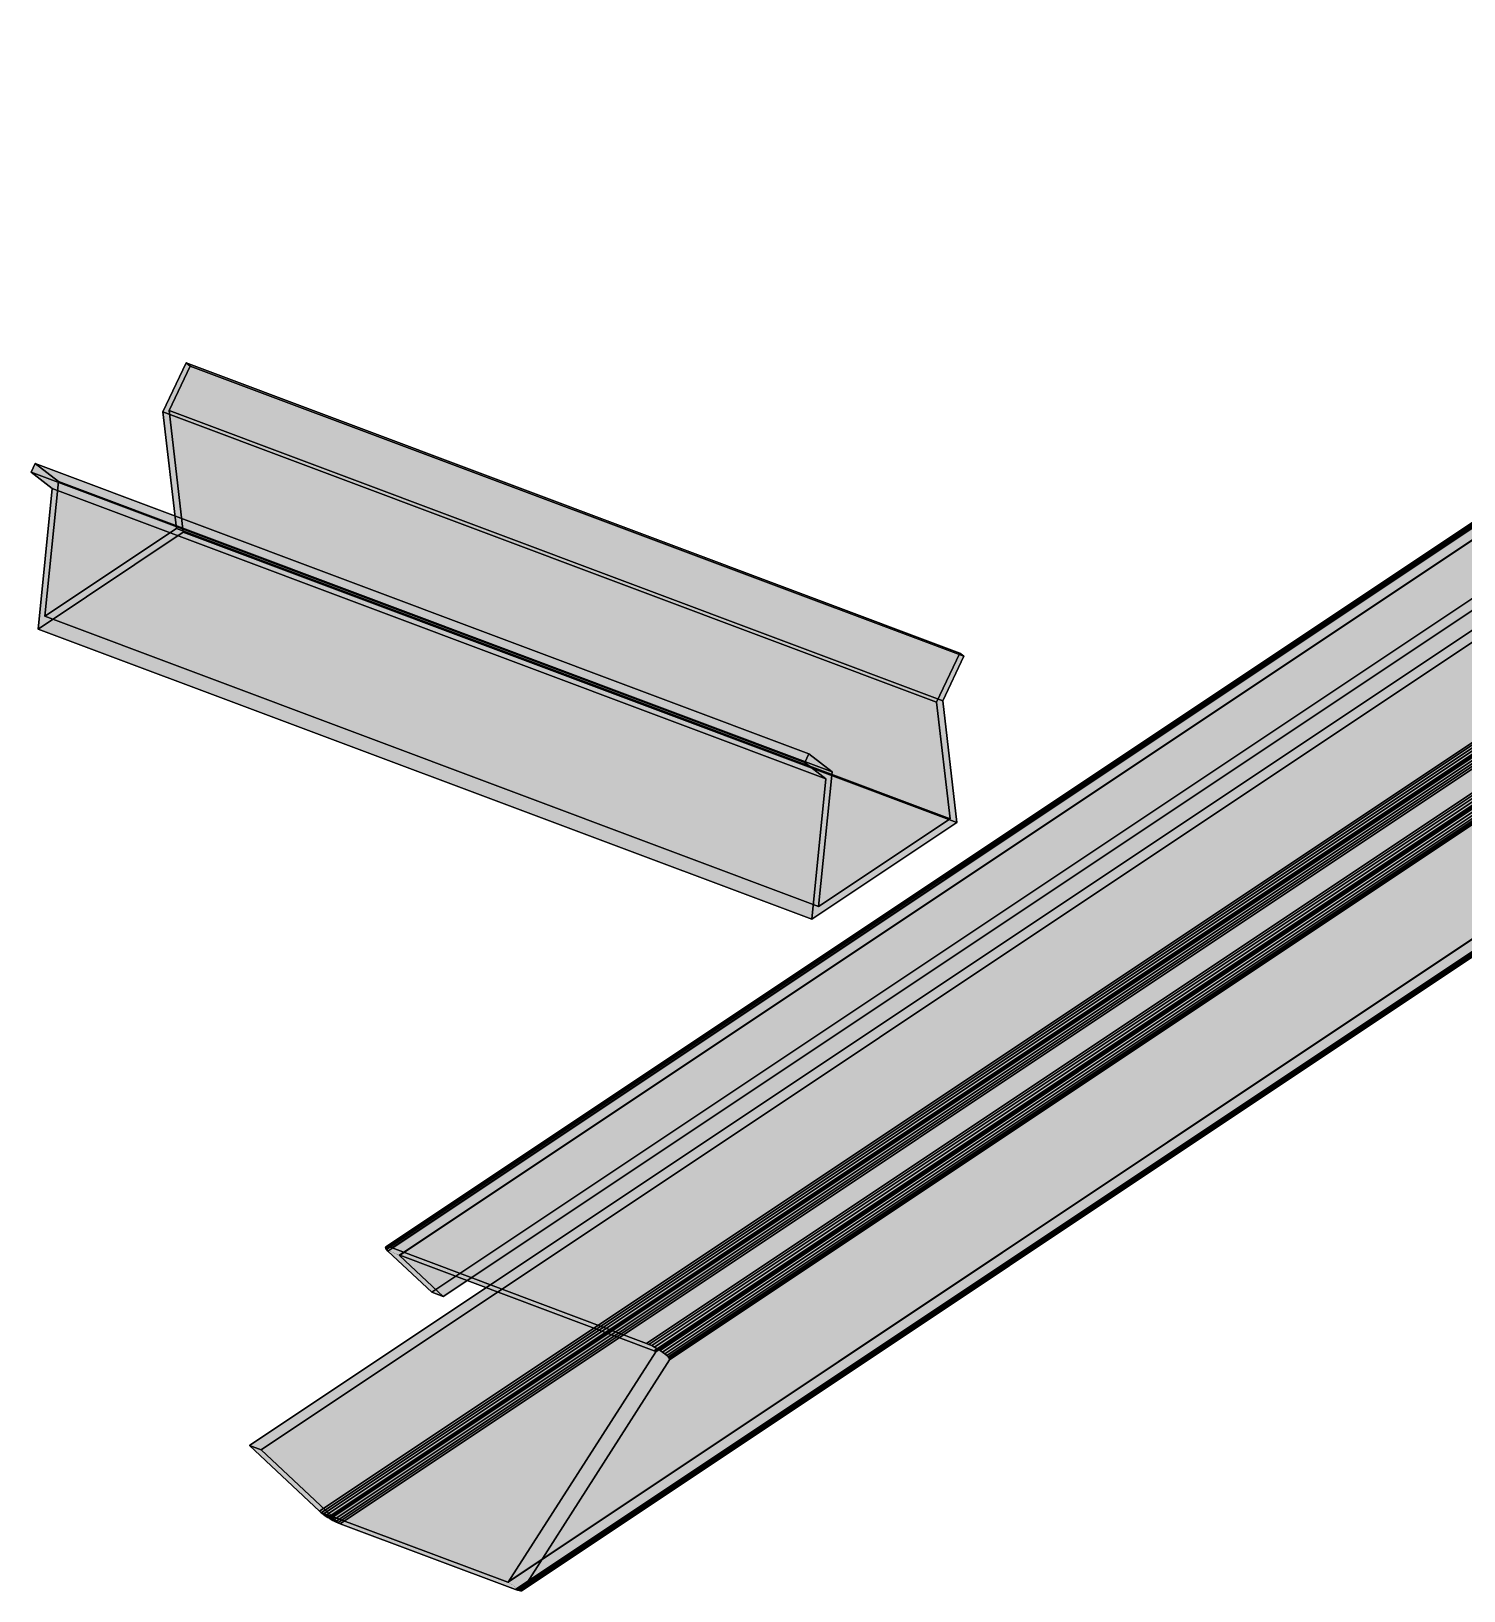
# Model space of a CAD drawing. Header units: millimetres. Extents: x 50 to 612415, y 2 to 4150.
# Drawn here: x 507607.1 to 507805.1, y 1964.6 to 2180.1 of the extents above; entities that cross this region are included whole.
import ezdxf

# ---------------------------------------------------------------- set-up
doc = ezdxf.new("R2010")
doc.units = ezdxf.units.MM
doc.layers.add('HATCH', color=8, linetype='Continuous', lineweight=9)
doc.layers.add('OUTLINE', color=7, linetype='Continuous', lineweight=25)

msp = doc.modelspace()

# ---------------------------------------------------------------- hatches: boundary and pattern name
at = {"layer": 'HATCH', "true_color": 0x5a737e}
for points in [[(507656.087, 2012.148), (507656.049, 2012.063), (508584.052, 2630.732), (508584.439, 2631.049)], [(507693.402, 1997.666), (507673.004, 1965.821), (508460.338, 2490.711), (508620.032, 2615.419)], [(507674.922, 1964.7), (507695.321, 1996.545), (508620.533, 2613.353), (508460.84, 2488.645)], [(507629.072, 2133.845), (507628.505, 2134.285), (507735.427, 2094.189), (507735.995, 2093.749)], [(507610.862, 2117.894), (507607.655, 2120.385), (507714.577, 2080.289), (507717.785, 2077.798)], [(507607.088, 2119.189), (507610.007, 2116.921), (507716.93, 2076.825), (507714.01, 2079.093)]]:
    msp.add_hatch(color=147, dxfattribs=at).paths.add_polyline_path(points)
at = {"layer": 'HATCH', "true_color": 0x5c7580}
msp.add_hatch(color=147, dxfattribs=at).paths.add_polyline_path([(507656.203, 2012.185), (507656.087, 2012.148), (508584.439, 2631.049), (508584.841, 2631.277)])
at = {"layer": 'HATCH', "true_color": 0x5e7883}
for points in [[(507656.392, 2012.175), (507656.203, 2012.185), (508584.841, 2631.277), (508585.243, 2631.409)], [(507657.995, 2011.006), (507658.006, 2011.005), (508584.865, 2628.911), (508584.843, 2628.905)], [(507647.421, 1975.218), (507647.729, 1975), (508434.007, 2499.185), (508434.063, 2499.646)], [(507648.579, 1974.987), (507648.559, 1975.001), (508435.939, 2499.921), (508435.935, 2499.892)]]:
    msp.add_hatch(color=155, dxfattribs=at).paths.add_polyline_path(points)
at = {"layer": 'HATCH', "true_color": 0x5f7a85}
for points in [[(507656.648, 2012.116), (507656.392, 2012.175), (508585.243, 2631.409), (508585.63, 2631.437)], [(507658.006, 2011.005), (507658.021, 2011.001), (508584.887, 2628.911), (508584.865, 2628.911)], [(507648.6, 1974.974), (507648.579, 1974.987), (508435.935, 2499.892), (508435.936, 2499.864)], [(507647.729, 1975), (507648.065, 1974.781), (508434.013, 2498.747), (508434.007, 2499.185)]]:
    msp.add_hatch(color=155, dxfattribs=at).paths.add_polyline_path(points)
at = {"layer": 'HATCH', "true_color": 0x607b86}
for points in [[(507656.959, 2012.012), (507656.648, 2012.116), (508585.63, 2631.437), (508585.986, 2631.362)], [(507658.021, 2011.001), (507658.039, 2010.995), (508584.906, 2628.907), (508584.887, 2628.911)], [(507648.622, 1974.96), (507648.6, 1974.974), (508435.936, 2499.864), (508435.94, 2499.839)], [(507648.065, 1974.781), (507648.418, 1974.568), (508434.082, 2498.345), (508434.013, 2498.747)], [(507672.965, 1965.823), (507672.948, 1965.828), (508460.233, 2490.685), (508460.252, 2490.68)], [(507674.027, 1964.812), (507674.301, 1964.718), (508459.461, 2488.158), (508459.153, 2488.229)]]:
    msp.add_hatch(color=155, dxfattribs=at).paths.add_polyline_path(points)
at = {"layer": 'HATCH', "true_color": 0x617c87}
for points in [[(507692.123, 1998.825), (507656.959, 2012.012), (508585.986, 2631.362), (508621.15, 2618.176)], [(507658.039, 2010.995), (507693.203, 1997.808), (508620.07, 2615.72), (508584.906, 2628.907)], [(507692.468, 1998.684), (507692.123, 1998.825), (508621.15, 2618.176), (508621.453, 2618.007)], [(507693.623, 1998.082), (507693.232, 1998.306), (508621.892, 2617.413), (508622.012, 2617.008)], [(507662.444, 2005.875), (507664.048, 2005.274), (508578.684, 2615.031), (508577.08, 2615.633)], [(507693.203, 1997.808), (507693.224, 1997.8), (508620.089, 2615.71), (508620.07, 2615.72)], [(507693.272, 1997.776), (507693.296, 1997.762), (508620.124, 2615.647), (508620.117, 2615.673)], [(507638.887, 1984.109), (507637.283, 1984.711), (508443.994, 2522.518), (508445.598, 2521.917)], [(507648.644, 1974.948), (507648.622, 1974.96), (508435.94, 2499.839), (508435.948, 2499.817)], [(507648.707, 1974.919), (507648.688, 1974.927), (508435.975, 2499.785), (508435.992, 2499.775)], [(507672.948, 1965.828), (507648.707, 1974.919), (508435.992, 2499.775), (508460.233, 2490.685)], [(507648.418, 1974.568), (507648.777, 1974.368), (508434.212, 2497.991), (508434.082, 2498.345)], [(507649.472, 1974.03), (507649.787, 1973.902), (508434.913, 2497.319), (508434.633, 2497.471)], [(507649.787, 1973.902), (507674.027, 1964.812), (508459.153, 2488.229), (508434.913, 2497.319)], [(507628.505, 2134.285), (507625.297, 2127.517), (507732.22, 2087.421), (507735.427, 2094.189)], [(507626.152, 2127.684), (507629.072, 2133.845), (507735.995, 2093.749), (507733.075, 2087.588)], [(507607.655, 2120.385), (507607.088, 2119.189), (507714.01, 2079.093), (507714.577, 2080.289)], [(507608.056, 2097.503), (507628.104, 2110.869), (507735.026, 2070.773), (507714.978, 2057.407)], [(507627.167, 2111.402), (507608.992, 2099.285), (507715.915, 2059.189), (507734.09, 2071.306)]]:
    msp.add_hatch(color=145, dxfattribs=at).paths.add_polyline_path(points)
at = {"layer": 'HATCH', "true_color": 0x58707b}
msp.add_hatch(color=147, dxfattribs=at).paths.add_polyline_path([(507656.049, 2012.063), (507656.09, 2011.935), (508583.694, 2630.338), (508584.052, 2630.732)])
at = {"layer": 'HATCH', "true_color": 0x576f79}
for points in [[(507656.09, 2011.935), (507656.208, 2011.768), (508583.381, 2629.883), (508583.694, 2630.338)], [(507657.993, 2010.978), (507657.986, 2010.988), (508584.759, 2628.837), (508584.742, 2628.811)]]:
    msp.add_hatch(color=147, dxfattribs=at).paths.add_polyline_path(points)
at = {"layer": 'HATCH', "true_color": 0x59717c}
for points in [[(507656.208, 2011.768), (507656.4, 2011.569), (508583.124, 2629.385), (508583.381, 2629.883)], [(507658.004, 2010.967), (507657.993, 2010.978), (508584.742, 2628.811), (508584.728, 2628.783)]]:
    msp.add_hatch(color=147, dxfattribs=at).paths.add_polyline_path(points)
at = {"layer": 'HATCH', "true_color": 0x5a737d}
for points in [[(507656.4, 2011.569), (507662.444, 2005.875), (508577.08, 2615.633), (508583.124, 2629.385)], [(507664.048, 2005.274), (507658.004, 2010.967), (508584.728, 2628.783), (508578.684, 2615.031)], [(507637.283, 1984.711), (507646.925, 1975.628), (508434.353, 2500.58), (508443.994, 2522.518)], [(507648.528, 1975.027), (507638.887, 1984.109), (508445.598, 2521.917), (508435.957, 2499.979)], [(507625.297, 2127.517), (507628.505, 2134.285), (507626.152, 2127.684)], [(507628.505, 2134.285), (507629.072, 2133.845), (507626.152, 2127.684)], [(507627.167, 2111.402), (507625.297, 2127.517), (507626.152, 2127.684)], [(507627.167, 2111.402), (507626.152, 2127.684), (507628.104, 2110.869)], [(507607.088, 2119.189), (507607.655, 2120.385), (507610.862, 2117.894)], [(507610.007, 2116.921), (507607.088, 2119.189), (507610.862, 2117.894)], [(507608.056, 2097.503), (507610.862, 2117.894), (507608.992, 2099.285)], [(507608.056, 2097.503), (507610.007, 2116.921), (507610.862, 2117.894)], [(507628.104, 2110.869), (507608.056, 2097.503), (507608.992, 2099.285)], [(507608.992, 2099.285), (507627.167, 2111.402), (507628.104, 2110.869)], [(507733.075, 2087.588), (507735.427, 2094.189), (507732.22, 2087.421)], [(507733.075, 2087.588), (507735.995, 2093.749), (507735.427, 2094.189)], [(507733.075, 2087.588), (507732.22, 2087.421), (507734.09, 2071.306)], [(507735.026, 2070.773), (507733.075, 2087.588), (507734.09, 2071.306)], [(507717.785, 2077.798), (507714.577, 2080.289), (507714.01, 2079.093)], [(507717.785, 2077.798), (507714.01, 2079.093), (507716.93, 2076.825)], [(507715.915, 2059.189), (507717.785, 2077.798), (507714.978, 2057.407)], [(507717.785, 2077.798), (507716.93, 2076.825), (507714.978, 2057.407)], [(507715.915, 2059.189), (507714.978, 2057.407), (507735.026, 2070.773)], [(507735.026, 2070.773), (507734.09, 2071.306), (507715.915, 2059.189)]]:
    msp.add_hatch(color=147, dxfattribs=at).paths.add_polyline_path(points)
at = {"layer": 'HATCH', "true_color": 0x5b747f}
for points in [[(507657.982, 2011.001), (507657.987, 2011.005), (508584.821, 2628.894), (508584.799, 2628.879)], [(507646.925, 1975.628), (507647.15, 1975.43), (508434.179, 2500.116), (508434.353, 2500.58)], [(507648.542, 1975.014), (507648.528, 1975.027), (508435.957, 2499.979), (508435.946, 2499.95)], [(507673.004, 1965.821), (507672.999, 1965.818), (508460.316, 2490.696), (508460.338, 2490.711)], [(507674.849, 1964.65), (507674.922, 1964.7), (508460.84, 2488.645), (508460.493, 2488.413)]]:
    msp.add_hatch(color=147, dxfattribs=at).paths.add_polyline_path(points)
at = {"layer": 'HATCH', "true_color": 0x59727c}
msp.add_hatch(color=147, dxfattribs=at).paths.add_polyline_path([(507657.982, 2010.996), (507657.982, 2011.001), (508584.799, 2628.879), (508584.778, 2628.86)])
at = {"layer": 'HATCH', "true_color": 0x576f7a}
for points in [[(507657.986, 2010.988), (507657.982, 2010.996), (508584.778, 2628.86), (508584.759, 2628.837)], [(507693.391, 1997.691), (507693.399, 1997.68), (508620.076, 2615.465), (508620.094, 2615.493)], [(507693.399, 1997.68), (507693.403, 1997.672), (508620.055, 2615.44), (508620.076, 2615.465)], [(507695.268, 1996.779), (507695.133, 1996.95), (508621.526, 2614.546), (508621.236, 2614.091)], [(507695.332, 1996.642), (507695.268, 1996.779), (508621.236, 2614.091), (508620.902, 2613.688)]]:
    msp.add_hatch(color=147, dxfattribs=at).paths.add_polyline_path(points)
at = {"layer": 'HATCH', "true_color": 0x5d7681}
for points in [[(507657.987, 2011.005), (507657.995, 2011.006), (508584.843, 2628.905), (508584.821, 2628.894)], [(507610.007, 2116.921), (507608.056, 2097.503), (507714.978, 2057.407), (507716.93, 2076.825)], [(507608.992, 2099.285), (507610.862, 2117.894), (507717.785, 2077.798), (507715.915, 2059.189)]]:
    msp.add_hatch(color=155, dxfattribs=at).paths.add_polyline_path(points)
at = {"layer": 'HATCH', "true_color": 0x617c88}
for points in [[(507692.842, 1998.509), (507692.468, 1998.684), (508621.453, 2618.007), (508621.703, 2617.749)], [(507693.232, 1998.306), (507692.842, 1998.509), (508621.703, 2617.749), (508621.892, 2617.413)], [(507693.224, 1997.8), (507693.248, 1997.789), (508620.105, 2615.694), (508620.089, 2615.71)], [(507693.248, 1997.789), (507693.272, 1997.776), (508620.117, 2615.673), (508620.105, 2615.694)], [(507648.666, 1974.936), (507648.644, 1974.948), (508435.948, 2499.817), (508435.96, 2499.799)], [(507648.688, 1974.927), (507648.666, 1974.936), (508435.96, 2499.799), (508435.975, 2499.785)], [(507648.777, 1974.368), (507649.132, 1974.187), (508434.397, 2497.697), (508434.212, 2497.991)], [(507649.132, 1974.187), (507649.472, 1974.03), (508434.633, 2497.471), (508434.397, 2497.697)]]:
    msp.add_hatch(color=145, dxfattribs=at).paths.add_polyline_path(points)
at = {"layer": 'HATCH', "true_color": 0x607a86}
for points in [[(507694.002, 1997.846), (507693.623, 1998.082), (508622.012, 2617.008), (508622.06, 2616.552)], [(507693.296, 1997.762), (507693.32, 1997.747), (508620.127, 2615.619), (508620.124, 2615.647)]]:
    msp.add_hatch(color=155, dxfattribs=at).paths.add_polyline_path(points)
at = {"layer": 'HATCH', "true_color": 0x5f7984}
for points in [[(507694.354, 1997.607), (507694.002, 1997.846), (508622.06, 2616.552), (508622.033, 2616.059)], [(507693.32, 1997.747), (507693.342, 1997.732), (508620.126, 2615.588), (508620.127, 2615.619)]]:
    msp.add_hatch(color=155, dxfattribs=at).paths.add_polyline_path(points)
at = {"layer": 'HATCH', "true_color": 0x5d7782}
for points in [[(507694.667, 1997.372), (507694.354, 1997.607), (508622.033, 2616.059), (508621.932, 2615.548)], [(507693.342, 1997.732), (507693.362, 1997.718), (508620.119, 2615.556), (508620.126, 2615.588)], [(507672.999, 1965.818), (507672.991, 1965.817), (508460.294, 2490.686), (508460.316, 2490.696)], [(507674.719, 1964.636), (507674.849, 1964.65), (508460.493, 2488.413), (508460.141, 2488.251)]]:
    msp.add_hatch(color=155, dxfattribs=at).paths.add_polyline_path(points)
at = {"layer": 'HATCH', "true_color": 0x5b757f}
for points in [[(507693.362, 1997.718), (507693.378, 1997.704), (508620.109, 2615.524), (508620.119, 2615.556)], [(507694.93, 1997.15), (507694.667, 1997.372), (508621.932, 2615.548), (508621.761, 2615.038)]]:
    msp.add_hatch(color=147, dxfattribs=at).paths.add_polyline_path(points)
at = {"layer": 'HATCH', "true_color": 0x59727d}
for points in [[(507693.378, 1997.704), (507693.391, 1997.691), (508620.094, 2615.493), (508620.109, 2615.524)], [(507693.403, 1997.672), (507693.402, 1997.666), (508620.032, 2615.419), (508620.055, 2615.44)], [(507695.133, 1996.95), (507694.93, 1997.15), (508621.761, 2615.038), (508621.526, 2614.546)], [(507695.321, 1996.545), (507695.332, 1996.642), (508620.902, 2613.688), (508620.533, 2613.353)], [(507625.297, 2127.517), (507627.167, 2111.402), (507734.09, 2071.306), (507732.22, 2087.421)], [(507628.104, 2110.869), (507626.152, 2127.684), (507733.075, 2087.588), (507735.026, 2070.773)]]:
    msp.add_hatch(color=147, dxfattribs=at).paths.add_polyline_path(points)
at = {"layer": 'HATCH', "true_color": 0x5c7681}
for points in [[(507647.15, 1975.43), (507647.421, 1975.218), (508434.063, 2499.646), (508434.179, 2500.116)], [(507648.559, 1975.001), (507648.542, 1975.014), (508435.946, 2499.95), (508435.939, 2499.921)]]:
    msp.add_hatch(color=155, dxfattribs=at).paths.add_polyline_path(points)
at = {"layer": 'HATCH', "true_color": 0x607a85}
for points in [[(507672.98, 1965.819), (507672.965, 1965.823), (508460.252, 2490.68), (508460.273, 2490.681)], [(507674.301, 1964.718), (507674.534, 1964.659), (508459.794, 2488.166), (508459.461, 2488.158)]]:
    msp.add_hatch(color=155, dxfattribs=at).paths.add_polyline_path(points)
at = {"layer": 'HATCH', "true_color": 0x5e7884}
for points in [[(507672.991, 1965.817), (507672.98, 1965.819), (508460.273, 2490.681), (508460.294, 2490.686)], [(507674.534, 1964.659), (507674.719, 1964.636), (508460.141, 2488.251), (508459.794, 2488.166)]]:
    msp.add_hatch(color=155, dxfattribs=at).paths.add_polyline_path(points)
at = {"layer": 'HATCH', "true_color": 0x566e78}
for points in [[(507674.922, 1964.7), (507674.922, 1964.7), (508460.84, 2488.645), (508460.84, 2488.645)], [(507674.922, 1964.7), (507674.922, 1964.7), (507674.849, 1964.65)]]:
    msp.add_hatch(color=147, dxfattribs=at).paths.add_polyline_path(points)
at = {"layer": 'HATCH', "true_color": 0x5a727d}
for points in [[(507656.049, 2012.063), (507656.087, 2012.148), (507694.002, 1997.846)], [(507656.09, 2011.935), (507656.049, 2012.063), (507694.002, 1997.846)], [(507656.087, 2012.148), (507656.203, 2012.185), (507694.002, 1997.846)], [(507656.208, 2011.768), (507656.09, 2011.935), (507694.002, 1997.846)], [(507656.203, 2012.185), (507656.392, 2012.175), (507694.002, 1997.846)], [(507664.048, 2005.274), (507662.444, 2005.875), (507656.208, 2011.768)], [(507662.444, 2005.875), (507656.4, 2011.569), (507656.208, 2011.768)], [(507658.004, 2010.967), (507664.048, 2005.274), (507656.208, 2011.768)], [(507657.993, 2010.978), (507658.004, 2010.967), (507656.208, 2011.768)], [(507657.986, 2010.988), (507657.993, 2010.978), (507656.208, 2011.768)], [(507657.982, 2010.996), (507657.986, 2010.988), (507656.208, 2011.768)], [(507657.982, 2011.001), (507657.982, 2010.996), (507656.208, 2011.768)], [(507657.987, 2011.005), (507657.982, 2011.001), (507656.208, 2011.768)], [(507657.995, 2011.006), (507657.987, 2011.005), (507656.208, 2011.768)], [(507658.006, 2011.005), (507657.995, 2011.006), (507656.208, 2011.768)], [(507658.021, 2011.001), (507658.006, 2011.005), (507656.208, 2011.768)], [(507658.039, 2010.995), (507658.021, 2011.001), (507656.208, 2011.768)], [(507693.203, 1997.808), (507658.039, 2010.995), (507656.208, 2011.768)], [(507693.203, 1997.808), (507656.208, 2011.768), (507694.002, 1997.846)], [(507656.392, 2012.175), (507656.648, 2012.116), (507694.002, 1997.846)], [(507656.648, 2012.116), (507656.959, 2012.012), (507694.002, 1997.846)], [(507656.959, 2012.012), (507692.123, 1998.825), (507694.002, 1997.846)], [(507673.004, 1965.821), (507694.002, 1997.846), (507674.849, 1964.65)], [(507673.004, 1965.821), (507693.402, 1997.666), (507694.002, 1997.846)], [(507694.002, 1997.846), (507694.354, 1997.607), (507674.849, 1964.65)], [(507694.354, 1997.607), (507694.667, 1997.372), (507674.849, 1964.65)], [(507692.123, 1998.825), (507692.468, 1998.684), (507694.002, 1997.846)], [(507692.468, 1998.684), (507692.842, 1998.509), (507694.002, 1997.846)], [(507692.842, 1998.509), (507693.232, 1998.306), (507694.002, 1997.846)], [(507693.224, 1997.8), (507693.203, 1997.808), (507694.002, 1997.846)], [(507693.248, 1997.789), (507693.224, 1997.8), (507694.002, 1997.846)], [(507693.232, 1998.306), (507693.623, 1998.082), (507694.002, 1997.846)], [(507693.272, 1997.776), (507693.248, 1997.789), (507694.002, 1997.846)], [(507693.296, 1997.762), (507693.272, 1997.776), (507694.002, 1997.846)], [(507693.32, 1997.747), (507693.296, 1997.762), (507694.002, 1997.846)], [(507693.342, 1997.732), (507693.32, 1997.747), (507694.002, 1997.846)], [(507693.362, 1997.718), (507693.342, 1997.732), (507694.002, 1997.846)], [(507693.378, 1997.704), (507693.362, 1997.718), (507694.002, 1997.846)], [(507693.391, 1997.691), (507693.378, 1997.704), (507694.002, 1997.846)], [(507693.399, 1997.68), (507693.391, 1997.691), (507694.002, 1997.846)], [(507693.403, 1997.672), (507693.399, 1997.68), (507694.002, 1997.846)], [(507693.402, 1997.666), (507693.403, 1997.672), (507694.002, 1997.846)], [(507694.667, 1997.372), (507694.93, 1997.15), (507674.849, 1964.65)], [(507694.93, 1997.15), (507695.133, 1996.95), (507674.849, 1964.65)], [(507695.133, 1996.95), (507695.268, 1996.779), (507674.849, 1964.65)], [(507695.268, 1996.779), (507695.332, 1996.642), (507674.849, 1964.65)], [(507695.332, 1996.642), (507695.321, 1996.545), (507674.849, 1964.65)], [(507695.321, 1996.545), (507674.922, 1964.7), (507674.849, 1964.65)], [(507646.925, 1975.628), (507637.283, 1984.711), (507648.528, 1975.027)], [(507637.283, 1984.711), (507638.887, 1984.109), (507648.528, 1975.027)], [(507647.15, 1975.43), (507646.925, 1975.628), (507648.528, 1975.027)], [(507647.421, 1975.218), (507647.15, 1975.43), (507648.528, 1975.027)], [(507647.729, 1975), (507647.421, 1975.218), (507648.528, 1975.027)], [(507648.065, 1974.781), (507647.729, 1975), (507648.528, 1975.027)], [(507648.418, 1974.568), (507648.065, 1974.781), (507648.528, 1975.027)], [(507648.777, 1974.368), (507648.418, 1974.568), (507648.528, 1975.027)], [(507649.132, 1974.187), (507648.777, 1974.368), (507648.528, 1975.027)], [(507649.472, 1974.03), (507649.132, 1974.187), (507648.528, 1975.027)], [(507649.787, 1973.902), (507649.472, 1974.03), (507648.528, 1975.027)], [(507649.787, 1973.902), (507648.528, 1975.027), (507648.542, 1975.014)], [(507649.787, 1973.902), (507648.542, 1975.014), (507648.559, 1975.001)], [(507648.559, 1975.001), (507648.579, 1974.987), (507649.787, 1973.902)], [(507648.579, 1974.987), (507648.6, 1974.974), (507649.787, 1973.902)], [(507648.6, 1974.974), (507648.622, 1974.96), (507649.787, 1973.902)], [(507648.622, 1974.96), (507648.644, 1974.948), (507649.787, 1973.902)], [(507648.644, 1974.948), (507648.666, 1974.936), (507649.787, 1973.902)], [(507648.666, 1974.936), (507648.688, 1974.927), (507649.787, 1973.902)], [(507648.688, 1974.927), (507648.707, 1974.919), (507649.787, 1973.902)], [(507648.707, 1974.919), (507674.849, 1964.65), (507649.787, 1973.902)], [(507648.707, 1974.919), (507672.948, 1965.828), (507674.849, 1964.65)], [(507674.301, 1964.718), (507674.027, 1964.812), (507649.787, 1973.902)], [(507674.534, 1964.659), (507674.301, 1964.718), (507649.787, 1973.902)], [(507674.719, 1964.636), (507674.534, 1964.659), (507649.787, 1973.902)], [(507674.849, 1964.65), (507674.719, 1964.636), (507649.787, 1973.902)], [(507672.948, 1965.828), (507672.965, 1965.823), (507674.849, 1964.65)], [(507672.965, 1965.823), (507672.98, 1965.819), (507674.849, 1964.65)], [(507672.98, 1965.819), (507672.991, 1965.817), (507674.849, 1964.65)], [(507672.991, 1965.817), (507672.999, 1965.818), (507674.849, 1964.65)], [(507672.999, 1965.818), (507673.004, 1965.821), (507674.849, 1964.65)]]:
    msp.add_hatch(color=147, dxfattribs=at).paths.add_polyline_path(points)

# ---------------------------------------------------------------- linework, layer by layer
at = {"layer": 'OUTLINE', "color": 139, "true_color": 0x42544a}
for p, q in [((508584.439, 2631.049), (507656.087, 2012.148)), ((507656.087, 2012.148), (508584.439, 2631.049)), ((508584.841, 2631.277), (507656.203, 2012.185)), ((507656.203, 2012.185), (508584.841, 2631.277)), ((508585.243, 2631.409), (507656.392, 2012.175)), ((507656.392, 2012.175), (508585.243, 2631.409)), ((508585.63, 2631.437), (507656.648, 2012.116)), ((507656.648, 2012.116), (508585.63, 2631.437)), ((508585.986, 2631.362), (507656.959, 2012.012)), ((507656.959, 2012.012), (508585.986, 2631.362)), ((508584.052, 2630.732), (507656.049, 2012.063)), ((507656.049, 2012.063), (508584.052, 2630.732)), ((508583.694, 2630.338), (507656.09, 2011.935)), ((507656.09, 2011.935), (508583.694, 2630.338)), ((508583.381, 2629.883), (507656.208, 2011.768)), ((507656.208, 2011.768), (508583.381, 2629.883)), ((508583.124, 2629.385), (507656.4, 2011.569)), ((507656.4, 2011.569), (508583.124, 2629.385)), ((507657.982, 2011.001), (508584.799, 2628.879)), ((508584.799, 2628.879), (507657.982, 2011.001)), ((507657.982, 2010.996), (508584.778, 2628.86)), ((508584.778, 2628.86), (507657.982, 2010.996)), ((507657.986, 2010.988), (508584.759, 2628.837)), ((508584.759, 2628.837), (507657.986, 2010.988)), ((507657.987, 2011.005), (508584.821, 2628.894)), ((508584.821, 2628.894), (507657.987, 2011.005)), ((507657.993, 2010.978), (508584.742, 2628.811)), ((508584.742, 2628.811), (507657.993, 2010.978)), ((507657.995, 2011.006), (508584.843, 2628.905)), ((508584.843, 2628.905), (507657.995, 2011.006)), ((507658.004, 2010.967), (508584.728, 2628.783)), ((508584.728, 2628.783), (507658.004, 2010.967)), ((507658.006, 2011.005), (508584.865, 2628.911)), ((508584.865, 2628.911), (507658.006, 2011.005)), ((507658.021, 2011.001), (508584.887, 2628.911)), ((508584.887, 2628.911), (507658.021, 2011.001)), ((507658.039, 2010.995), (508584.906, 2628.907)), ((508584.906, 2628.907), (507658.039, 2010.995)), ((508621.15, 2618.176), (507692.123, 1998.825)), ((507692.123, 1998.825), (508621.15, 2618.176)), ((508621.453, 2618.007), (507692.468, 1998.684)), ((507692.468, 1998.684), (508621.453, 2618.007)), ((508621.703, 2617.749), (507692.842, 1998.509)), ((507692.842, 1998.509), (508621.703, 2617.749)), ((508621.892, 2617.413), (507693.232, 1998.306)), ((507693.232, 1998.306), (508621.892, 2617.413)), ((508622.012, 2617.008), (507693.623, 1998.082)), ((507693.623, 1998.082), (508622.012, 2617.008)), ((507694.002, 1997.846), (508622.06, 2616.552)), ((508622.06, 2616.552), (507694.002, 1997.846)), ((507694.354, 1997.607), (508622.033, 2616.059)), ((508622.033, 2616.059), (507694.354, 1997.607)), ((508577.08, 2615.633), (507662.444, 2005.875)), ((507662.444, 2005.875), (508577.08, 2615.633)), ((507664.048, 2005.274), (508578.684, 2615.031)), ((508578.684, 2615.031), (507664.048, 2005.274)), ((507693.203, 1997.808), (508620.07, 2615.72)), ((508620.07, 2615.72), (507693.203, 1997.808)), ((507693.224, 1997.8), (508620.089, 2615.71)), ((508620.089, 2615.71), (507693.224, 1997.8)), ((507693.248, 1997.789), (508620.105, 2615.694)), ((508620.105, 2615.694), (507693.248, 1997.789)), ((507693.272, 1997.776), (508620.117, 2615.673)), ((508620.117, 2615.673), (507693.272, 1997.776)), ((507693.296, 1997.762), (508620.124, 2615.647)), ((508620.124, 2615.647), (507693.296, 1997.762)), ((508620.127, 2615.619), (507693.32, 1997.747)), ((507693.32, 1997.747), (508620.127, 2615.619)), ((508620.126, 2615.588), (507693.342, 1997.732)), ((507693.342, 1997.732), (508620.126, 2615.588)), ((508620.119, 2615.556), (507693.362, 1997.718)), ((507693.362, 1997.718), (508620.119, 2615.556)), ((508620.109, 2615.524), (507693.378, 1997.704)), ((507693.378, 1997.704), (508620.109, 2615.524)), ((508620.094, 2615.493), (507693.391, 1997.691)), ((507693.391, 1997.691), (508620.094, 2615.493)), ((508620.076, 2615.465), (507693.399, 1997.68)), ((507693.399, 1997.68), (508620.076, 2615.465)), ((508620.032, 2615.419), (507693.402, 1997.666)), ((507693.402, 1997.666), (508620.032, 2615.419)), ((508620.055, 2615.44), (507693.403, 1997.672)), ((507693.403, 1997.672), (508620.055, 2615.44)), ((507694.667, 1997.372), (508621.932, 2615.548)), ((508621.932, 2615.548), (507694.667, 1997.372)), ((507694.93, 1997.15), (508621.761, 2615.038)), ((508621.761, 2615.038), (507694.93, 1997.15)), ((507695.133, 1996.95), (508621.526, 2614.546)), ((508621.526, 2614.546), (507695.133, 1996.95)), ((507695.268, 1996.779), (508621.236, 2614.091)), ((508621.236, 2614.091), (507695.268, 1996.779)), ((507695.332, 1996.642), (508620.902, 2613.688)), ((508620.902, 2613.688), (507695.332, 1996.642)), ((507695.321, 1996.545), (508620.533, 2613.353)), ((508620.533, 2613.353), (507695.321, 1996.545)), ((508443.994, 2522.518), (507637.283, 1984.711)), ((507637.283, 1984.711), (508443.994, 2522.518)), ((507638.887, 1984.109), (508445.598, 2521.917)), ((508445.598, 2521.917), (507638.887, 1984.109)), ((508434.353, 2500.58), (507646.925, 1975.628)), ((507646.925, 1975.628), (508434.353, 2500.58)), ((508434.179, 2500.116), (507647.15, 1975.43)), ((507647.15, 1975.43), (508434.179, 2500.116)), ((508434.063, 2499.646), (507647.421, 1975.218)), ((507647.421, 1975.218), (508434.063, 2499.646)), ((507648.528, 1975.027), (508435.957, 2499.979)), ((508435.957, 2499.979), (507648.528, 1975.027)), ((507648.542, 1975.014), (508435.946, 2499.95)), ((508435.946, 2499.95), (507648.542, 1975.014)), ((507648.559, 1975.001), (508435.939, 2499.921)), ((508435.939, 2499.921), (507648.559, 1975.001)), ((507648.579, 1974.987), (508435.935, 2499.892)), ((508435.935, 2499.892), (507648.579, 1974.987)), ((507648.6, 1974.974), (508435.936, 2499.864)), ((508435.936, 2499.864), (507648.6, 1974.974)), ((508435.94, 2499.839), (507648.622, 1974.96)), ((507648.622, 1974.96), (508435.94, 2499.839)), ((508435.948, 2499.817), (507648.644, 1974.948)), ((507648.644, 1974.948), (508435.948, 2499.817)), ((508435.96, 2499.799), (507648.666, 1974.936)), ((507648.666, 1974.936), (508435.96, 2499.799)), ((508435.975, 2499.785), (507648.688, 1974.927)), ((507648.688, 1974.927), (508435.975, 2499.785)), ((508435.992, 2499.775), (507648.707, 1974.919)), ((507648.707, 1974.919), (508435.992, 2499.775)), ((508434.007, 2499.185), (507647.729, 1975)), ((507647.729, 1975), (508434.007, 2499.185)), ((508434.013, 2498.747), (507648.065, 1974.781)), ((507648.065, 1974.781), (508434.013, 2498.747)), ((507648.418, 1974.568), (508434.082, 2498.345)), ((508434.082, 2498.345), (507648.418, 1974.568)), ((507648.777, 1974.368), (508434.212, 2497.991)), ((508434.212, 2497.991), (507648.777, 1974.368)), ((507649.132, 1974.187), (508434.397, 2497.697)), ((508434.397, 2497.697), (507649.132, 1974.187)), ((507649.472, 1974.03), (508434.633, 2497.471)), ((508434.633, 2497.471), (507649.472, 1974.03)), ((507649.787, 1973.902), (508434.913, 2497.319)), ((508434.913, 2497.319), (507649.787, 1973.902)), ((508460.233, 2490.685), (507672.948, 1965.828)), ((507672.948, 1965.828), (508460.233, 2490.685)), ((508460.252, 2490.68), (507672.965, 1965.823)), ((507672.965, 1965.823), (508460.252, 2490.68)), ((508460.273, 2490.681), (507672.98, 1965.819)), ((507672.98, 1965.819), (508460.273, 2490.681)), ((508460.294, 2490.686), (507672.991, 1965.817)), ((507672.991, 1965.817), (508460.294, 2490.686)), ((508460.316, 2490.696), (507672.999, 1965.818)), ((507672.999, 1965.818), (508460.316, 2490.696)), ((508460.338, 2490.711), (507673.004, 1965.821)), ((507673.004, 1965.821), (508460.338, 2490.711)), ((507674.922, 1964.7), (508460.84, 2488.645)), ((507674.922, 1964.7), (508460.84, 2488.645)), ((508460.84, 2488.645), (507674.922, 1964.7)), ((508460.84, 2488.645), (507674.922, 1964.7)), ((507674.027, 1964.812), (508459.153, 2488.229)), ((508459.153, 2488.229), (507674.027, 1964.812)), ((507674.301, 1964.718), (508459.461, 2488.158)), ((508459.461, 2488.158), (507674.301, 1964.718)), ((507674.534, 1964.659), (508459.794, 2488.166)), ((508459.794, 2488.166), (507674.534, 1964.659)), ((507674.719, 1964.636), (508460.141, 2488.251)), ((508460.141, 2488.251), (507674.719, 1964.636)), ((507674.849, 1964.65), (508460.493, 2488.413)), ((508460.493, 2488.413), (507674.849, 1964.65)), ((507625.297, 2127.517), (507628.505, 2134.285)), ((507628.505, 2134.285), (507625.297, 2127.517)), ((507629.072, 2133.845), (507626.152, 2127.684)), ((507626.152, 2127.684), (507629.072, 2133.845)), ((507628.505, 2134.285), (507629.072, 2133.845)), ((507629.072, 2133.845), (507628.505, 2134.285)), ((507628.505, 2134.285), (507735.427, 2094.189)), ((507735.427, 2094.189), (507628.505, 2134.285)), ((507629.072, 2133.845), (507735.995, 2093.749)), ((507735.995, 2093.749), (507629.072, 2133.845)), ((507627.167, 2111.402), (507625.297, 2127.517)), ((507625.297, 2127.517), (507627.167, 2111.402)), ((507732.22, 2087.421), (507625.297, 2127.517)), ((507625.297, 2127.517), (507732.22, 2087.421)), ((507626.152, 2127.684), (507628.104, 2110.869)), ((507628.104, 2110.869), (507626.152, 2127.684)), ((507626.152, 2127.684), (507733.075, 2087.588)), ((507733.075, 2087.588), (507626.152, 2127.684)), ((507607.088, 2119.189), (507607.655, 2120.385)), ((507607.655, 2120.385), (507607.088, 2119.189)), ((507607.655, 2120.385), (507610.862, 2117.894)), ((507610.862, 2117.894), (507607.655, 2120.385)), ((507607.655, 2120.385), (507714.577, 2080.289)), ((507714.577, 2080.289), (507607.655, 2120.385)), ((507610.007, 2116.921), (507607.088, 2119.189)), ((507607.088, 2119.189), (507610.007, 2116.921)), ((507714.01, 2079.093), (507607.088, 2119.189)), ((507607.088, 2119.189), (507714.01, 2079.093)), ((507608.056, 2097.503), (507610.007, 2116.921)), ((507610.007, 2116.921), (507608.056, 2097.503)), ((507610.862, 2117.894), (507608.992, 2099.285)), ((507608.992, 2099.285), (507610.862, 2117.894)), ((507716.93, 2076.825), (507610.007, 2116.921)), ((507610.007, 2116.921), (507716.93, 2076.825)), ((507610.862, 2117.894), (507717.785, 2077.798)), ((507717.785, 2077.798), (507610.862, 2117.894)), ((507628.104, 2110.869), (507608.056, 2097.503)), ((507608.056, 2097.503), (507628.104, 2110.869)), ((507608.992, 2099.285), (507627.167, 2111.402)), ((507627.167, 2111.402), (507608.992, 2099.285)), ((507627.167, 2111.402), (507734.09, 2071.306)), ((507734.09, 2071.306), (507627.167, 2111.402)), ((507735.026, 2070.773), (507628.104, 2110.869)), ((507628.104, 2110.869), (507735.026, 2070.773)), ((507608.992, 2099.285), (507715.915, 2059.189)), ((507715.915, 2059.189), (507608.992, 2099.285)), ((507714.978, 2057.407), (507608.056, 2097.503)), ((507608.056, 2097.503), (507714.978, 2057.407)), ((507732.22, 2087.421), (507735.427, 2094.189)), ((507735.427, 2094.189), (507732.22, 2087.421)), ((507735.995, 2093.749), (507733.075, 2087.588)), ((507733.075, 2087.588), (507735.995, 2093.749)), ((507735.427, 2094.189), (507735.995, 2093.749)), ((507735.995, 2093.749), (507735.427, 2094.189)), ((507734.09, 2071.306), (507732.22, 2087.421)), ((507732.22, 2087.421), (507734.09, 2071.306)), ((507733.075, 2087.588), (507735.026, 2070.773)), ((507735.026, 2070.773), (507733.075, 2087.588)), ((507714.01, 2079.093), (507714.577, 2080.289)), ((507714.577, 2080.289), (507714.01, 2079.093)), ((507714.577, 2080.289), (507717.785, 2077.798)), ((507717.785, 2077.798), (507714.577, 2080.289)), ((507716.93, 2076.825), (507714.01, 2079.093)), ((507714.01, 2079.093), (507716.93, 2076.825)), ((507717.785, 2077.798), (507715.915, 2059.189)), ((507715.915, 2059.189), (507717.785, 2077.798)), ((507714.978, 2057.407), (507716.93, 2076.825)), ((507716.93, 2076.825), (507714.978, 2057.407)), ((507735.026, 2070.773), (507714.978, 2057.407)), ((507714.978, 2057.407), (507735.026, 2070.773)), ((507715.915, 2059.189), (507734.09, 2071.306)), ((507734.09, 2071.306), (507715.915, 2059.189)), ((507656.087, 2012.148), (507656.049, 2012.063)), ((507656.049, 2012.063), (507656.087, 2012.148)), ((507656.049, 2012.063), (507656.09, 2011.935)), ((507656.09, 2011.935), (507656.049, 2012.063)), ((507656.203, 2012.185), (507656.087, 2012.148)), ((507656.087, 2012.148), (507656.203, 2012.185)), ((507656.09, 2011.935), (507656.208, 2011.768)), ((507656.208, 2011.768), (507656.09, 2011.935)), ((507656.392, 2012.175), (507656.203, 2012.185)), ((507656.203, 2012.185), (507656.392, 2012.175)), ((507656.208, 2011.768), (507656.4, 2011.569)), ((507656.4, 2011.569), (507656.208, 2011.768)), ((507656.648, 2012.116), (507656.392, 2012.175)), ((507656.392, 2012.175), (507656.648, 2012.116)), ((507656.4, 2011.569), (507662.444, 2005.875)), ((507662.444, 2005.875), (507656.4, 2011.569)), ((507656.959, 2012.012), (507656.648, 2012.116)), ((507656.648, 2012.116), (507656.959, 2012.012)), ((507692.123, 1998.825), (507656.959, 2012.012)), ((507656.959, 2012.012), (507692.123, 1998.825)), ((507657.982, 2011.001), (507657.987, 2011.005)), ((507657.987, 2011.005), (507657.982, 2011.001)), ((507657.982, 2010.996), (507657.982, 2011.001)), ((507657.982, 2011.001), (507657.982, 2010.996)), ((507657.986, 2010.988), (507657.982, 2010.996)), ((507657.982, 2010.996), (507657.986, 2010.988)), ((507657.993, 2010.978), (507657.986, 2010.988)), ((507657.986, 2010.988), (507657.993, 2010.978)), ((507657.987, 2011.005), (507657.995, 2011.006)), ((507657.995, 2011.006), (507657.987, 2011.005)), ((507658.004, 2010.967), (507657.993, 2010.978)), ((507657.993, 2010.978), (507658.004, 2010.967)), ((507657.995, 2011.006), (507658.006, 2011.005)), ((507658.006, 2011.005), (507657.995, 2011.006)), ((507664.048, 2005.274), (507658.004, 2010.967)), ((507658.004, 2010.967), (507664.048, 2005.274)), ((507658.006, 2011.005), (507658.021, 2011.001)), ((507658.021, 2011.001), (507658.006, 2011.005)), ((507658.021, 2011.001), (507658.039, 2010.995)), ((507658.039, 2010.995), (507658.021, 2011.001)), ((507658.039, 2010.995), (507693.203, 1997.808)), ((507693.203, 1997.808), (507658.039, 2010.995)), ((507662.444, 2005.875), (507664.048, 2005.274)), ((507664.048, 2005.274), (507662.444, 2005.875)), ((507693.402, 1997.666), (507673.004, 1965.821)), ((507673.004, 1965.821), (507693.402, 1997.666)), ((507692.468, 1998.684), (507692.123, 1998.825)), ((507692.123, 1998.825), (507692.468, 1998.684)), ((507692.842, 1998.509), (507692.468, 1998.684)), ((507692.468, 1998.684), (507692.842, 1998.509)), ((507693.232, 1998.306), (507692.842, 1998.509)), ((507692.842, 1998.509), (507693.232, 1998.306)), ((507693.203, 1997.808), (507693.224, 1997.8)), ((507693.224, 1997.8), (507693.203, 1997.808)), ((507693.224, 1997.8), (507693.248, 1997.789)), ((507693.248, 1997.789), (507693.224, 1997.8)), ((507693.623, 1998.082), (507693.232, 1998.306)), ((507693.232, 1998.306), (507693.623, 1998.082)), ((507693.248, 1997.789), (507693.272, 1997.776)), ((507693.272, 1997.776), (507693.248, 1997.789)), ((507693.272, 1997.776), (507693.296, 1997.762)), ((507693.296, 1997.762), (507693.272, 1997.776)), ((507693.296, 1997.762), (507693.32, 1997.747)), ((507693.32, 1997.747), (507693.296, 1997.762)), ((507693.32, 1997.747), (507693.342, 1997.732)), ((507693.342, 1997.732), (507693.32, 1997.747)), ((507693.342, 1997.732), (507693.362, 1997.718)), ((507693.362, 1997.718), (507693.342, 1997.732)), ((507693.362, 1997.718), (507693.378, 1997.704)), ((507693.378, 1997.704), (507693.362, 1997.718)), ((507693.378, 1997.704), (507693.391, 1997.691)), ((507693.391, 1997.691), (507693.378, 1997.704)), ((507693.391, 1997.691), (507693.399, 1997.68)), ((507693.399, 1997.68), (507693.391, 1997.691)), ((507693.399, 1997.68), (507693.403, 1997.672)), ((507693.403, 1997.672), (507693.399, 1997.68)), ((507693.403, 1997.672), (507693.402, 1997.666)), ((507693.402, 1997.666), (507693.403, 1997.672)), ((507694.002, 1997.846), (507693.623, 1998.082)), ((507693.623, 1998.082), (507694.002, 1997.846)), ((507694.354, 1997.607), (507694.002, 1997.846)), ((507694.002, 1997.846), (507694.354, 1997.607)), ((507694.667, 1997.372), (507694.354, 1997.607)), ((507694.354, 1997.607), (507694.667, 1997.372)), ((507674.922, 1964.7), (507695.321, 1996.545)), ((507695.321, 1996.545), (507674.922, 1964.7)), ((507694.93, 1997.15), (507694.667, 1997.372)), ((507694.667, 1997.372), (507694.93, 1997.15)), ((507695.133, 1996.95), (507694.93, 1997.15)), ((507694.93, 1997.15), (507695.133, 1996.95)), ((507695.268, 1996.779), (507695.133, 1996.95)), ((507695.133, 1996.95), (507695.268, 1996.779)), ((507695.332, 1996.642), (507695.268, 1996.779)), ((507695.268, 1996.779), (507695.332, 1996.642)), ((507695.321, 1996.545), (507695.332, 1996.642)), ((507695.332, 1996.642), (507695.321, 1996.545)), ((507637.283, 1984.711), (507646.925, 1975.628)), ((507638.887, 1984.109), (507637.283, 1984.711)), ((507646.925, 1975.628), (507637.283, 1984.711)), ((507637.283, 1984.711), (507638.887, 1984.109)), ((507648.528, 1975.027), (507638.887, 1984.109)), ((507638.887, 1984.109), (507648.528, 1975.027)), ((507646.925, 1975.628), (507647.15, 1975.43)), ((507647.15, 1975.43), (507646.925, 1975.628)), ((507647.15, 1975.43), (507647.421, 1975.218)), ((507647.421, 1975.218), (507647.15, 1975.43)), ((507647.421, 1975.218), (507647.729, 1975)), ((507647.729, 1975), (507647.421, 1975.218)), ((507647.729, 1975), (507648.065, 1974.781)), ((507648.065, 1974.781), (507647.729, 1975)), ((507648.065, 1974.781), (507648.418, 1974.568)), ((507648.418, 1974.568), (507648.065, 1974.781)), ((507648.418, 1974.568), (507648.777, 1974.368)), ((507648.777, 1974.368), (507648.418, 1974.568)), ((507648.542, 1975.014), (507648.528, 1975.027)), ((507648.528, 1975.027), (507648.542, 1975.014)), ((507648.559, 1975.001), (507648.542, 1975.014)), ((507648.542, 1975.014), (507648.559, 1975.001)), ((507648.579, 1974.987), (507648.559, 1975.001)), ((507648.559, 1975.001), (507648.579, 1974.987)), ((507648.6, 1974.974), (507648.579, 1974.987)), ((507648.579, 1974.987), (507648.6, 1974.974)), ((507648.622, 1974.96), (507648.6, 1974.974)), ((507648.6, 1974.974), (507648.622, 1974.96)), ((507648.644, 1974.948), (507648.622, 1974.96)), ((507648.622, 1974.96), (507648.644, 1974.948)), ((507648.666, 1974.936), (507648.644, 1974.948)), ((507648.644, 1974.948), (507648.666, 1974.936)), ((507648.688, 1974.927), (507648.666, 1974.936)), ((507648.666, 1974.936), (507648.688, 1974.927)), ((507648.707, 1974.919), (507648.688, 1974.927)), ((507648.688, 1974.927), (507648.707, 1974.919)), ((507672.948, 1965.828), (507648.707, 1974.919)), ((507648.707, 1974.919), (507672.948, 1965.828)), ((507648.777, 1974.368), (507649.132, 1974.187)), ((507649.132, 1974.187), (507648.777, 1974.368)), ((507649.132, 1974.187), (507649.472, 1974.03)), ((507649.472, 1974.03), (507649.132, 1974.187)), ((507649.472, 1974.03), (507649.787, 1973.902)), ((507649.787, 1973.902), (507649.472, 1974.03)), ((507649.787, 1973.902), (507674.027, 1964.812)), ((507674.027, 1964.812), (507649.787, 1973.902)), ((507672.965, 1965.823), (507672.948, 1965.828)), ((507672.948, 1965.828), (507672.965, 1965.823)), ((507672.98, 1965.819), (507672.965, 1965.823)), ((507672.965, 1965.823), (507672.98, 1965.819)), ((507672.991, 1965.817), (507672.98, 1965.819)), ((507672.98, 1965.819), (507672.991, 1965.817)), ((507672.999, 1965.818), (507672.991, 1965.817)), ((507672.991, 1965.817), (507672.999, 1965.818)), ((507673.004, 1965.821), (507672.999, 1965.818)), ((507672.999, 1965.818), (507673.004, 1965.821)), ((507674.027, 1964.812), (507674.301, 1964.718)), ((507674.301, 1964.718), (507674.027, 1964.812)), ((507674.301, 1964.718), (507674.534, 1964.659)), ((507674.534, 1964.659), (507674.301, 1964.718)), ((507674.534, 1964.659), (507674.719, 1964.636)), ((507674.719, 1964.636), (507674.534, 1964.659)), ((507674.719, 1964.636), (507674.849, 1964.65)), ((507674.849, 1964.65), (507674.719, 1964.636)), ((507674.849, 1964.65), (507674.922, 1964.7)), ((507674.922, 1964.7), (507674.849, 1964.65)), ((507674.849, 1964.65), (507674.922, 1964.7)), ((507674.922, 1964.7), (507674.849, 1964.65)), ((507674.922, 1964.7), (507674.922, 1964.7)), ((507674.922, 1964.7), (507674.922, 1964.7))]:
    msp.add_line(p, q, dxfattribs=at)

doc.saveas('drawing.dxf')
